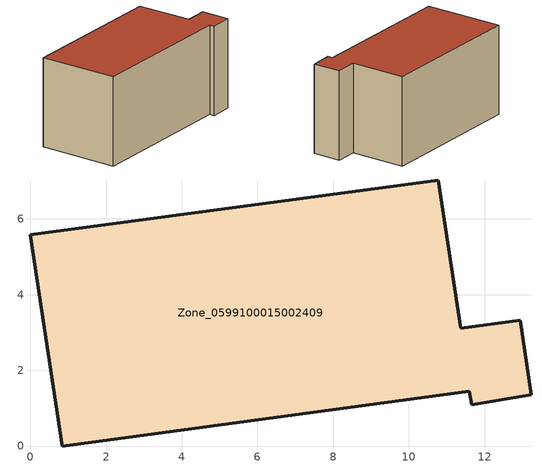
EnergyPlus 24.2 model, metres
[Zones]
Zone_0599100015002409
 floor ground (C_G): 11.6,1.44 0.84,0 0,5.58 10.78,7.03 11.37,3.12 12.94,3.33 13.23,1.35 11.66,1.09 z0.79
 wall outside (C_F): 0.84,0 11.6,1.44 11.66,1.09 13.23,1.35 12.94,3.33 11.37,3.12 10.78,7.03 0,5.58 0.84,0 z0.79:7.19
 roof outside (C_R): 12.94,3.33 11.37,3.12 10.78,7.03 0,5.58 0.84,0 11.6,1.44 11.66,1.09 13.23,1.35 z7.19
[BUILDING]
Pand.0599100015002409: North Axis=0; Terrain=City; Loads Convergence Tolerance Value=0.04; Temperature Convergence Tolerance Value=0.4; Solar Distribution=FullExterior; Maximum Number of Warmup Days=25; Minimum Number of Warmup Days=1
[Site:Location]
Rotterdam.The.Hague.AP_ZH_NLD Design_Conditions: Latitude=51.96; Longitude=4.45; Time Zone=1; Elevation=-4.5
[SITE:GROUNDTEMPERATURE:BUILDINGSURFACE]
18, 18, 18, 18, 18, 18, 18, 18, 18, 18, 18, 18
[MATERIAL] Thermal Absorptance=0.9; Solar Absorptance=0.7; Visible Absorptance=0.7
Name | Roughness | Thickness | Conductivity | Density | Specific Heat
G.TI.1975-1991 | MediumSmooth | 0.15 | 0.288461 | 540 | 1210
F.TI.1975-1991 | Rough | 0.3 | 0.230769 | 1920 | 840
R.TI.1975-1991 | MediumRough | 0.2 | 0.153846 | 1500 | 1000
[CONSTRUCTION]
C_G: G.TI.1975-1991
C_F: F.TI.1975-1991
C_R: R.TI.1975-1991
[ZONE]
Zone_0599100015002409: Type=1; Multiplier=1; Ceiling Height=Autocalculate; Volume=Autocalculate; Floor Area=autocalculate; Part of Total Floor Area=Yes
[ZONEINFILTRATION:DESIGNFLOWRATE]
Infil_Zone_0599100015002409: Zone or ZoneList or Space or SpaceList=Zone_0599100015002409; Schedule=AlwaysOn; Design Flow Rate Calculation Method=Flow/Area; Flow Rate per Floor Area=0.003; Constant Term Coefficient=1; Temperature Term Coefficient=0; Velocity Term Coefficient=0; Velocity Squared Term Coefficient=0
[HVACTEMPLATE:ZONE:IDEALLOADSAIRSYSTEM]
Zone_0599100015002409: Maximum Heating Supply Air Temperature=50; Minimum Cooling Supply Air Temperature=13; Maximum Heating Supply Air Humidity Ratio=0.0156; Minimum Cooling Supply Air Humidity Ratio=0.0077; Heating Limit=NoLimit; Cooling Limit=NoLimit; Dehumidification Control Type=ConstantSensibleHeatRatio; Cooling Sensible Heat Ratio=0.7; Dehumidification Setpoint=60; Humidification Control Type=None; Humidification Setpoint=30; Outdoor Air Method=None; Outdoor Air Flow Rate per Person=0.00944; Outdoor Air Flow Rate per Zone Floor Area=0; Outdoor Air Flow Rate per Zone=0; Demand Controlled Ventilation Type=None; Outdoor Air Economizer Type=NoEconomizer; Heat Recovery Type=None; Sensible Heat Recovery Effectiveness=0.7; Latent Heat Recovery Effectiveness=0.65
[ZONECONTROL:THERMOSTAT]
ThermostatControl_Zone_0599100015002409: Zone or ZoneList=Zone_0599100015002409; Control Type Schedule=DualSetpointControlType; Control 1=Thermostat_Zone_0599100015002409; Temperature Difference Between Cutout And Setpoint=0
[THERMOSTATSETPOINT:DUALSETPOINT]
Thermostat_Zone_0599100015002409: Heating Setpoint Temperature Schedule=HeatingSetpoint_Zone_0599100015002409; Cooling Setpoint Temperature Schedule=CoolingSetpoint_Zone_0599100015002409
[SCHEDULE:COMPACT]
HeatingSetpoint_Zone_0599100015002409: Through: 12/31, For: AllDays, Until: 24:00, 21
CoolingSetpoint_Zone_0599100015002409: Through: 12/31, For: AllDays, Until: 24:00, 24
DualSetpointControlType: Through: 12/31, For: AllDays, Until: 24:00, 4
AlwaysOn: Through: 12/31, For: AllDays, Until: 24:00, 1
